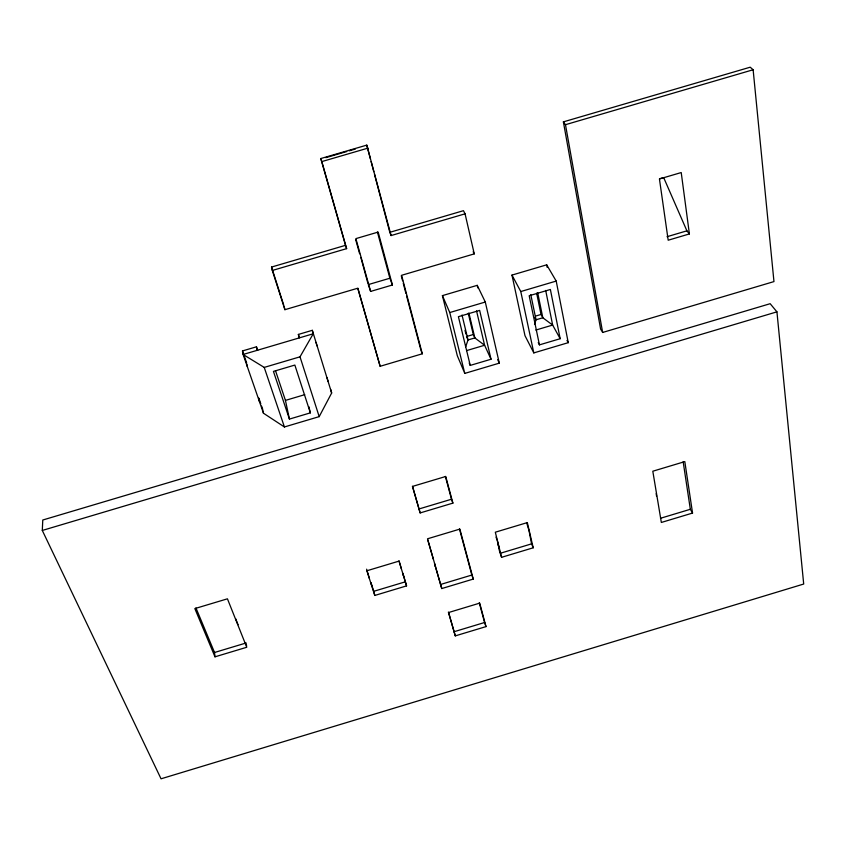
<?xml version="1.0" encoding="UTF-8"?>
<svg xmlns="http://www.w3.org/2000/svg" width="846" height="846" viewBox="0 0 846 846"><rect width="100%" height="100%" fill="white"/><g stroke="black" fill="none" stroke-linecap="round" stroke-linejoin="round"><path stroke-width="1.27" d="M42.3 530.453L42.776 520.015L770.167 303.703L776.935 311.846L803.7 584.036L161.047 778.806L42.3 530.453L776.935 311.846M534.524 324.325L536.026 319.788L530.802 294.683M465.702 346.765L468.028 339.944L462.022 315.029M257.692 350.403L256.465 346.807L242.485 350.931L243.109 354.485L263.476 413.229L284.415 426.966L319.196 416.634L331.653 393.009L330.701 389.403M313.221 333.779L243.109 354.485L264.227 367.407L300.013 356.822L313.221 333.779L312.311 330.321L298.363 334.434L299.209 337.924M453.985 631.75L484.578 622.508L486.006 626.611L455.296 635.885L448.369 612.092M405.393 581.805L406.566 585.887L374.799 595.447L373.742 591.322L405.393 581.805L402.781 573.218L403.658 576.274M500.462 554.32L501.615 557.303L533.213 547.796L531.574 543.862L500.081 553.337L498.833 548.367M214.99 656.824L194.844 608.591L227.437 598.82L246.757 647.264L214.99 656.824L214.535 652.488L246.175 642.96M440.48 584.491L471.846 575.047L473.252 579.076L441.771 588.552L434.527 563.679L435.489 566.704M660.483 518.281L690.336 509.292L692.546 513.067L661.339 522.458L652.805 471.222L684.816 461.609L692.546 513.067M418.897 508.996L451.5 499.235L452.885 503.127L420.155 512.93L412.404 486.291M468.906 312.999L474.839 337.924L473.305 334.53L466.516 336.539L468.028 339.944L474.839 337.924L484.599 345.253L491.018 359.243L470.239 365.409L469.223 363.061M535.381 316.14L541.017 314.469L542.825 317.779L552.65 325.065L560.168 338.717L539.441 344.872L538.246 342.577M357.826 288.528L380.15 366.286L422.302 353.797L401.596 275.299L474.257 253.885L465.067 213.827L463.449 210.686L389.805 232.322L374.461 174.191M308.885 406.693L310.355 412.869L289.427 419.087L285.44 400.401L304.74 394.67M466.558 350.604L484.599 345.253L476.552 310.894M535.856 330.046L552.65 325.065L545.691 290.442M464.771 373.403L499.309 363.146L485.297 302.033L477.218 285.345L442.416 295.624L457.316 355.743L464.771 373.403L449.776 312.544L442.416 295.624M533.805 352.909L568.248 342.672L556.203 281.073L546.696 264.83L511.978 275.087L524.985 335.672L533.805 352.909L520.776 291.542L511.978 275.087M602.648 332.457L773.963 281.591L753.13 69.763L750.212 67.194L563.383 121.866L600.586 329.041L602.648 332.457L565.477 124.69L563.383 121.866M660.007 178.654L663.666 177.586L686.91 230.831L689.395 233.94L668.192 240.211L659.436 178.961L681.22 172.552L689.395 233.94M392.417 284.996L389.869 278.239L368.264 284.605L370.633 291.415L392.417 284.996L378.173 232.079L355.87 238.625L370.633 291.415M272.317 270.466L346.627 248.639L345.517 245.329L271.534 267.061L272.317 270.466L284.901 309.689L357.89 288.179L380.15 366.286M667.029 236.711L686.91 230.831M449.776 312.544L485.297 302.033M520.776 291.542L556.203 281.073M565.477 124.69L753.13 69.763M389.805 232.322L391.106 235.558L465.067 213.827M345.517 245.329L320.782 158.551L366.783 145.121L391.106 235.558M325.816 157.652L346.712 151.55M349.165 150.831L355.32 149.044M320.782 158.551L321.829 161.586L368.031 148.092M566.989 340.409L568.248 342.672M534.852 317.578L536.026 319.788L542.825 317.779L537.675 292.653M473.168 251.706L474.257 253.885M497.681 359.656L499.309 363.146M195.944 607.936L214.535 652.488M235.632 618.638L238.043 624.697M496.02 537.125L496.771 539.092M497.903 544.634L499.045 547.605L497.152 540.076M420.938 350.233L422.302 353.797M242.485 350.931L246.641 362.913M260.801 403.806L258.813 398.075L259.489 401.734M261.594 406.101L262.789 409.538M264.227 367.407L284.415 426.966M275.489 370.633L285.44 400.401M289.427 419.087L273.438 371.405L294.852 365.07L310.355 412.869M271.534 267.061L283.674 304.951M300.013 356.822L319.196 416.634M366.625 569.178L369.406 578.453M373.742 591.322L370.992 582.767L371.785 585.844M374.799 595.447L366.868 570.775L399.037 561.11L406.566 585.887M433.364 559.238L427.716 539.843M298.363 334.434L299.124 336.845M312.311 330.321L331.653 393.009M399.016 560.813L401.406 568.84M321.829 161.586L346.627 248.639M420.155 512.93L412.573 486.387L445.736 476.478L452.885 503.127M441.771 588.552L427.547 538.786L459.854 529.099L473.252 579.076M455.296 635.885L448.623 612.515L479.703 603.135L486.006 626.611M360.84 257.448L367.915 283.368M355.711 239.746L359.624 253.737M445.377 476.435L451.5 499.235M459.473 528.951L471.846 575.047M479.28 602.775L484.578 622.508M377.401 231.994L389.869 278.239M327.095 377.845L328.047 381.419M366.783 145.121L370.453 159.027M371.119 161.554L373.784 171.664M401.268 275.733L402.601 280.777M403.267 283.304L405.932 293.403M406.598 295.931L420.61 348.964M316.066 342.397L316.986 345.887M501.615 557.303L495.312 532.208L527.322 522.595L533.213 547.796M465.014 330.321L465.924 334.054M470.239 365.409L458.395 316.69L479.65 310.397L491.018 359.243M468.272 313.39L473.305 334.53M284.066 306.178L284.901 309.689M526.582 522.511L528.993 530.516L531.574 543.862M477.218 285.345L477.821 287.915M539.441 344.872L529.184 295.751L550.376 289.48L560.168 338.717M536.65 293.16L541.017 314.469M546.696 264.83L547.203 267.421M256.465 346.807L257.152 350.339M263.011 410.765L263.476 413.229M246.852 364.108L247.275 366.498M656.168 493.652L656.591 496.211M683.166 461.789L690.336 509.292M246.323 644.039L246.609 646.185"/></g></svg>
